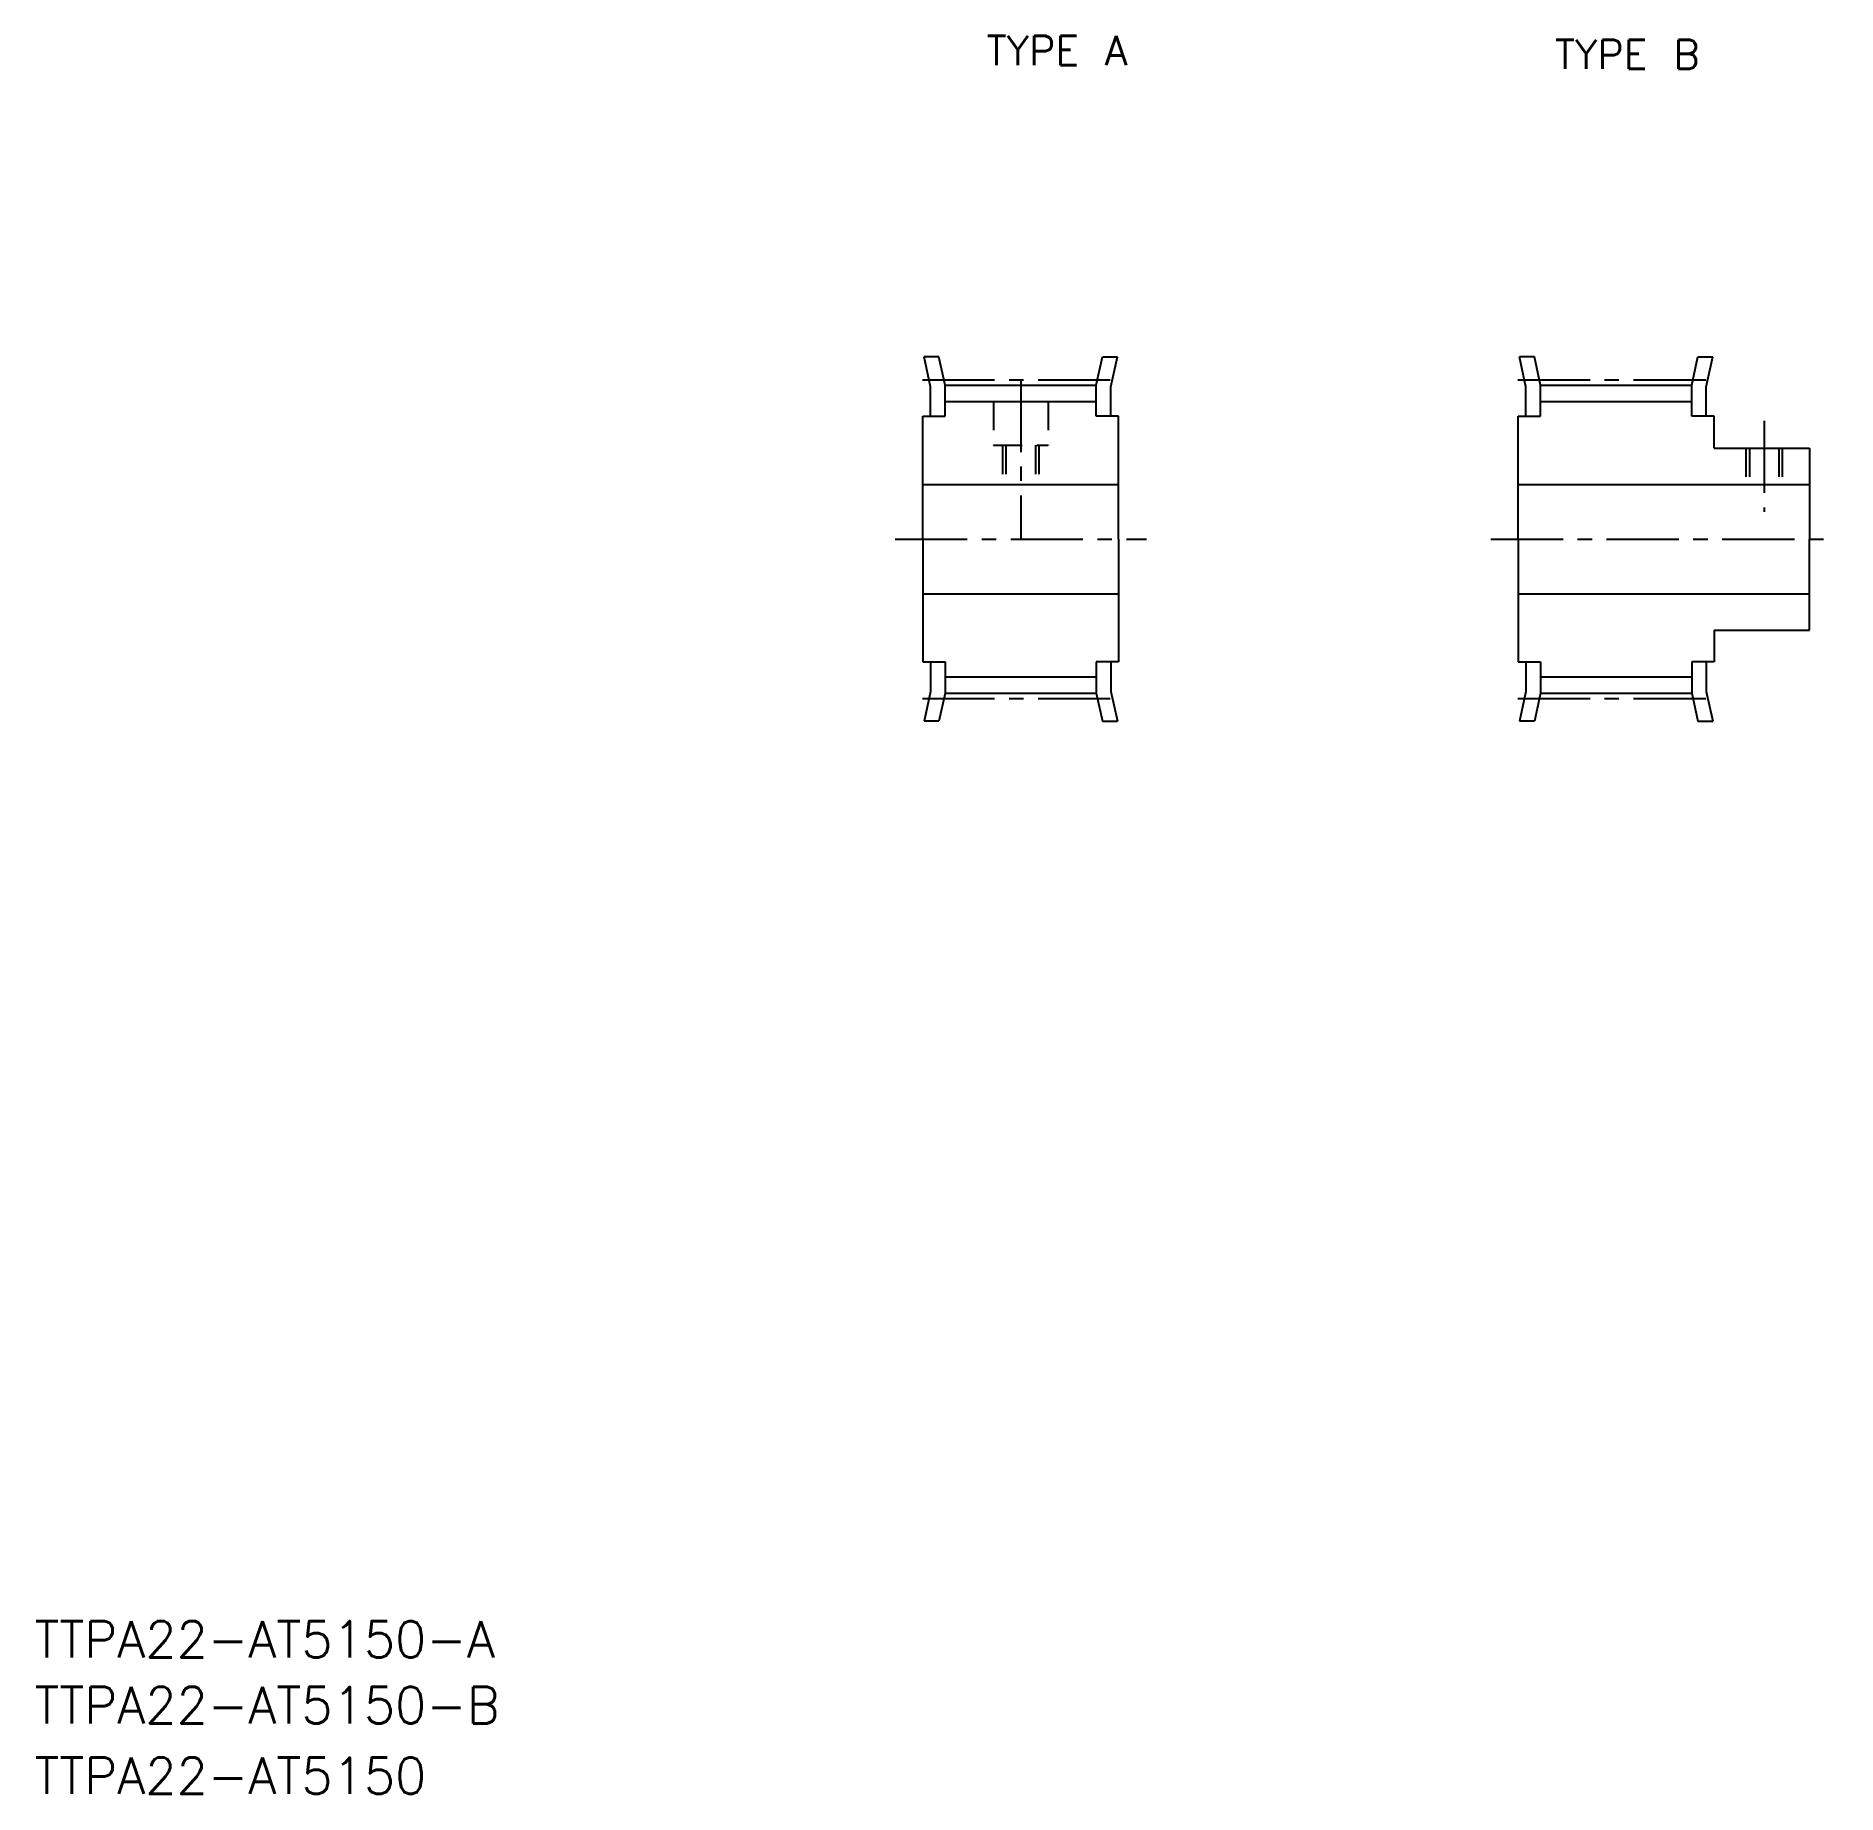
# Model space of a CAD drawing. Extents: x 10 to 208, y 10 to 203.
import ezdxf

# ---------------------------------------------------------------- set-up
doc = ezdxf.new("R2010")
doc.units = 0
doc.header["$LTSCALE"] = 0.25
doc.linetypes.add('CENTER', pattern=[50.8, 31.75, -6.35, 6.35, -6.35])
doc.linetypes.add('DASHED', pattern=[19.05, 12.7, -6.35])
doc.layers.get('0').update_dxf_attribs({"linetype": 'CONTINUOUS'})
doc.layers.add('CENTER', color=1, linetype='CENTER')
doc.styles.get("Standard").update_dxf_attribs({"font": 'txt.shx'})

msp = doc.modelspace()

# ---------------------------------------------------------------- linework, layer by layer
for p, q in [((108.4, 164.58), (107.68, 167.84)), ((109.32, 167.84), (107.68, 167.84)), ((110, 164.76), (109.32, 167.84)), ((126.6, 164.76), (127.27, 167.84)), ((127.27, 167.84), (128.92, 167.84)), ((128.2, 164.58), (128.92, 167.84)), ((173.78, 164.58), (173.06, 167.84)), ((174.71, 167.84), (173.06, 167.84)), ((175.38, 164.76), (174.71, 167.84)), ((191.98, 164.76), (192.66, 167.84)), ((192.66, 167.84), (194.3, 167.84)), ((193.58, 164.58), (194.3, 167.84)), ((108.4, 161.34), (108.4, 164.58)), ((110, 161.34), (110, 164.76)), ((110, 164.76), (126.6, 164.76)), ((126.6, 161.34), (126.6, 164.76)), ((128.2, 161.34), (128.2, 164.58)), ((173.78, 161.34), (173.78, 164.58)), ((175.38, 164.76), (191.98, 164.76)), ((175.38, 161.34), (175.38, 164.76)), ((191.98, 161.34), (191.98, 164.76)), ((193.58, 161.34), (193.58, 164.58)), ((110, 162.96), (126.6, 162.96)), ((175.38, 162.96), (191.98, 162.96)), ((107.55, 147.84), (107.55, 161.34)), ((107.55, 161.34), (110, 161.34)), ((129.05, 161.34), (126.6, 161.34)), ((129.05, 147.84), (129.05, 161.34)), ((172.93, 147.84), (172.93, 161.34)), ((172.93, 161.34), (175.38, 161.34)), ((194.43, 161.34), (191.98, 161.34)), ((194.43, 157.84), (194.43, 161.34)), ((194.43, 157.84), (204.93, 157.84)), ((204.93, 157.84), (204.93, 147.84)), ((107.55, 153.84), (129.05, 153.84)), ((172.93, 153.84), (204.93, 153.84)), ((107.55, 147.84), (107.55, 134.34)), ((129.05, 147.84), (129.05, 134.34)), ((172.93, 147.84), (172.93, 134.34)), ((204.93, 137.84), (204.93, 147.84)), ((107.55, 141.84), (129.05, 141.84)), ((172.93, 141.84), (204.93, 141.84)), ((194.43, 137.84), (204.93, 137.84)), ((194.43, 137.84), (194.43, 134.34)), ((107.55, 134.34), (110, 134.34)), ((108.4, 134.34), (108.4, 131.1)), ((110, 134.34), (110, 130.91)), ((110, 132.71), (126.6, 132.71)), ((129.05, 134.34), (126.6, 134.34)), ((126.6, 134.34), (126.6, 130.91)), ((128.2, 134.34), (128.2, 131.1)), ((172.93, 134.34), (175.38, 134.34)), ((173.78, 134.34), (173.78, 131.1)), ((175.38, 134.34), (175.38, 130.91)), ((175.38, 132.71), (191.98, 132.71)), ((191.98, 134.34), (191.98, 130.91)), ((194.43, 134.34), (191.98, 134.34)), ((193.58, 134.34), (193.58, 131.1)), ((108.4, 131.1), (107.68, 127.84)), ((110, 130.91), (109.32, 127.84)), ((110, 130.91), (126.6, 130.91)), ((126.6, 130.91), (127.27, 127.84)), ((128.2, 131.1), (128.92, 127.84)), ((173.78, 131.1), (173.06, 127.84)), ((175.38, 130.91), (174.71, 127.84)), ((175.38, 130.91), (191.98, 130.91)), ((191.98, 130.91), (192.66, 127.84)), ((193.58, 131.1), (194.3, 127.84)), ((109.32, 127.84), (107.68, 127.84)), ((127.27, 127.84), (128.92, 127.84)), ((174.71, 127.84), (173.06, 127.84)), ((192.66, 127.84), (194.3, 127.84))]:
    msp.add_line(p, q)
at = {"color": 3, "linetype": 'DASHED'}
for p, q in [((115.3, 162.96), (115.3, 158.14)), ((121.3, 162.96), (121.3, 158.14)), ((115.3, 158.14), (121.3, 158.14)), ((116.3, 158.14), (116.3, 153.84)), ((116.68, 158.14), (116.68, 153.84)), ((119.92, 158.14), (119.92, 153.84)), ((120.3, 158.14), (120.3, 153.84)), ((197.93, 157.84), (197.93, 153.84)), ((198.31, 157.84), (198.31, 153.84)), ((201.55, 157.84), (201.55, 153.84)), ((201.93, 157.84), (201.93, 153.84))]:
    msp.add_line(p, q, dxfattribs=at)
at = {"layer": 'CENTER'}
for p, q in [((107.5, 165.34), (129.1, 165.34)), ((118.3, 165.34), (118.3, 147.84)), ((172.88, 165.34), (194.48, 165.34)), ((199.93, 160.84), (199.93, 150.84)), ((104.5, 147.84), (132.1, 147.84)), ((169.93, 147.84), (207.93, 147.84)), ((107.5, 130.33), (129.1, 130.33)), ((172.88, 130.33), (194.48, 130.33))]:
    msp.add_line(p, q, dxfattribs=at)

# ---------------------------------------------------------------- texts
for s, height, p in [('TYPE A', 3.2, (114.56, 199.9)), ('TYPE B', 3.2, (176.97, 199.48)), ('TTPA22-AT5150-A', 4, (10, 25)), ('TTPA22-AT5150-B', 4, (10, 17.76)), ('TTPA22-AT5150', 4, (10, 10))]:
    msp.add_text(s, height=height).set_placement(p)

doc.saveas('drawing.dxf')
